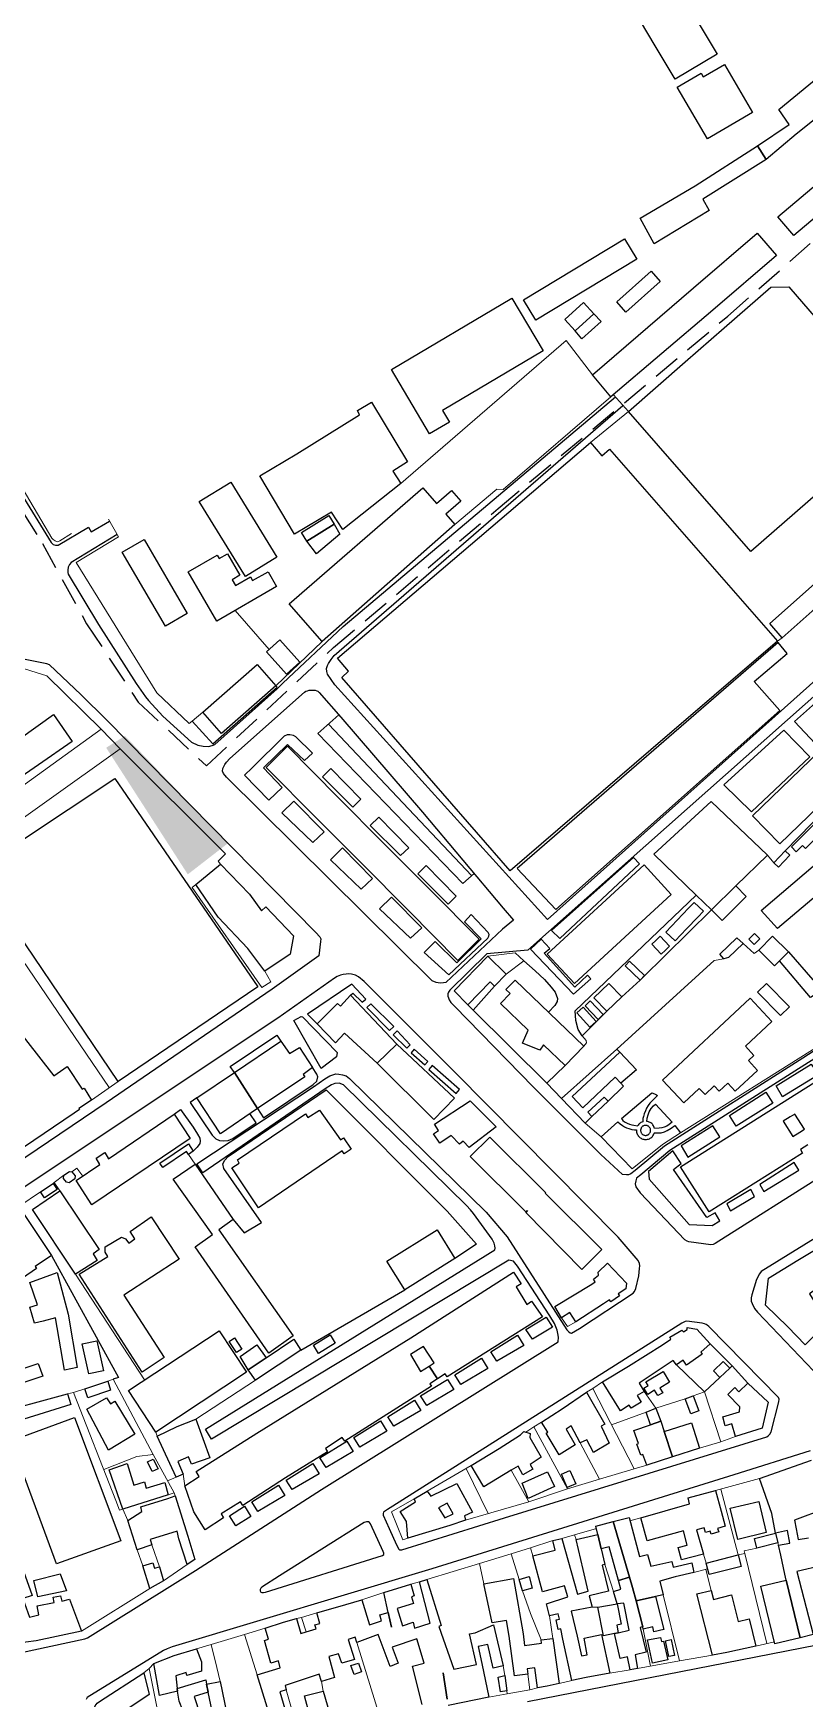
# Model space of a CAD drawing. Header units: metres. Extents: x -1319 to 2200, y -1209 to 1268.
# Drawn here: x -641 to -360, y -740 to -133 of the extents above; entities that cross this region are included whole.
import ezdxf

# ---------------------------------------------------------------- set-up
doc = ezdxf.new("R2010")
doc.units = ezdxf.units.M
doc.linetypes.add('DASHED', pattern=[15, 10, -5])
for name, color, linetype, lineweight, true_color in [('CLADIRI_CONTUR', 7, 'Continuous', 25, 0x4b5962), ('LIMITA_INTERVENTIE', 7, 'DASHED', 25, 0xb65143), ('PARCELE_CONTUR', 7, 'Continuous', 13, 0xb58c63), ('PAVAJ', 7, 'Continuous', 25, 0xd1d6d2), ('STRAZI', 7, 'Continuous', 25, 0xc4cccb), ('VERDE_PLIN', 7, 'Continuous', 25, 0x286847)]:
    doc.layers.add(name, color=color, linetype=linetype, lineweight=lineweight, true_color=true_color)

msp = doc.modelspace()

# ---------------------------------------------------------------- hatches: boundary and pattern name
at = {"layer": 'VERDE_PLIN'}
h = msp.add_hatch(color=256, dxfattribs=at)
h.dxf.hatch_style = 1
h.paths.add_polyline_path([(-584.5, -439.54), (-569.89, -428.22), (-607.36, -389.16), (-614.19, -393.45), (-584.5, -439.54)])

# ---------------------------------------------------------------- linework, layer by layer
at = {"layer": 'CLADIRI_CONTUR'}
for points in [[(-407.16, -150.11), (-414.42, -137.93), (-430.91, -110.32), (-415.67, -101.22), (-399.18, -128.84), (-391.92, -141.02), (-407.16, -150.11)], [(-396.98, -149.3), (-389.29, -144.82), (-379.12, -162.27), (-395.49, -171.81), (-406.44, -153.02), (-397.76, -147.96), (-396.98, -149.3)], [(-346.28, -156.62), (-326.2, -140.43), (-322.69, -145.19), (-345.62, -164.24), (-349.39, -159.11), (-363.22, -170.16), (-374.13, -179.3), (-377.24, -174.42), (-365.74, -166.57), (-369.44, -161.2), (-353.16, -147.69), (-346.28, -156.62)], [(-419.88, -200.65), (-399.88, -188.93), (-377.24, -174.42), (-374.13, -179.3), (-397.13, -193.84), (-394.86, -197.9), (-414.86, -210.03), (-419.88, -200.65)], [(-340.9, -187.53), (-364.09, -207.05), (-369.88, -200.17), (-346.7, -180.65), (-340.9, -187.53)], [(-457.87, -237.85), (-462.35, -230.45), (-425.65, -208.25), (-421.17, -215.66), (-457.87, -237.85)], [(-437.33, -257.7), (-400.49, -226.09), (-377.34, -206.13), (-370.3, -214.28), (-393.45, -234.24), (-430.59, -265.79), (-437.33, -257.7)], [(-425.19, -234.87), (-428.47, -231.18), (-415.91, -220.01), (-412.63, -223.7), (-425.19, -234.87)], [(-491.87, -270.67), (-489.33, -274.94), (-496.56, -279.23), (-510.45, -255.8), (-466.6, -229.81), (-455.24, -248.96), (-491.87, -270.67)], [(-389.35, -240.57), (-372.45, -225.76), (-365.82, -225.72), (-345.93, -248.71), (-350.57, -252.77), (-328.85, -277.62), (-344.81, -291.56), (-358.97, -303.92), (-379.7, -322.03), (-424.24, -271.05), (-403.51, -252.94), (-389.35, -240.57)], [(-436.78, -235.47), (-443.6, -241.66), (-447.33, -237.55), (-440.52, -231.36), (-436.78, -235.47)], [(-441.16, -244.59), (-443.6, -241.66), (-436.78, -235.47), (-434.18, -238.27), (-441.16, -244.59)], [(-532.18, -307.73), (-545.71, -315.77), (-558.35, -294.49), (-544.82, -286.45), (-544.82, -286.45), (-521.98, -272.26), (-522.82, -270.72), (-517.62, -267.64), (-504.55, -289.44), (-509.89, -292.77), (-507.04, -297.28), (-528.06, -314.02), (-532.18, -307.73)], [(-438.02, -282.41), (-433.91, -287.24), (-431.11, -284.74), (-369.96, -354.71), (-416.1, -394.23), (-467.21, -438.22), (-528.44, -367.87), (-525.99, -365.63), (-530.1, -360.8), (-467.73, -307.71), (-438.02, -282.41)], [(-552.15, -324.05), (-563.57, -331.07), (-580.31, -303.81), (-568.89, -296.8), (-552.15, -324.05)], [(-499.01, -298.82), (-494.05, -304.53), (-488.63, -299.82), (-485.22, -303.74), (-490.64, -308.45), (-487.35, -312.24), (-535.63, -354.84), (-547.65, -341.09), (-499.01, -298.82)], [(-531.31, -312.08), (-541.2, -318.23), (-543.13, -315.13), (-533.24, -308.98), (-531.31, -312.08)], [(-529.14, -315.72), (-537.64, -322.93), (-541.2, -318.23), (-531.31, -312.08), (-529.14, -315.72)], [(-325.72, -315.56), (-341.02, -329.18), (-368.23, -353.39), (-372.78, -348.28), (-345.56, -324.07), (-330.26, -310.46), (-325.72, -315.56)], [(-584.74, -344.64), (-592.66, -349.23), (-608.33, -322.24), (-600.42, -317.64), (-584.74, -344.64)], [(-570.08, -322.85), (-565.57, -330.65), (-568.39, -332.29), (-567.18, -334.39), (-561.72, -331.24), (-560.91, -332.62), (-555.32, -329.39), (-552.2, -334.79), (-573.94, -347.37), (-584.34, -329.38), (-573.86, -323.32), (-573.12, -324.61), (-570.08, -322.85)], [(-548.65, -366.66), (-555.88, -358.52), (-551.03, -354.21), (-543.8, -362.35), (-548.65, -366.66)], [(-552.46, -370.96), (-572.24, -388.31), (-579.04, -380.55), (-559.26, -363.2), (-552.46, -370.96)], [(-626.54, -391.22), (-651.06, -408.22), (-657.46, -398.34), (-656.45, -397.61), (-661.69, -390.45), (-673.15, -398.84), (-679.95, -388.53), (-654.55, -371.18), (-647.85, -381.32), (-649.83, -382.73), (-648.74, -384.55), (-646.03, -382.97), (-644.26, -385.97), (-646.8, -387.59), (-645.35, -389.98), (-633.36, -381.37), (-626.54, -391.22)], [(-486.21, -470.85), (-504.22, -452.73), (-521.25, -435.59), (-537.39, -419.36), (-556.01, -400.63), (-548.27, -392.93), (-529.65, -411.66), (-513.51, -427.9), (-496.47, -445.03), (-478.47, -463.15), (-486.21, -470.85)], [(-344.69, -404.79), (-369.18, -428.45), (-379.07, -418.22), (-354.58, -394.56), (-344.69, -404.79)], [(-559.07, -480.47), (-609.87, -514.9), (-661.68, -438.29), (-611.02, -404.63), (-559.07, -480.47)], [(-351.73, -422.04), (-359.8, -430.13), (-360.9, -429.04), (-363.16, -431.3), (-364.88, -429.58), (-354.56, -419.22), (-351.73, -422.04)], [(-547.29, -468.56), (-556.49, -474.76), (-562.72, -466.57), (-573.4, -455.18), (-581.59, -443.19), (-572.56, -435.78), (-562.01, -446.76), (-557.74, -452.86), (-556.1, -451.38), (-546.08, -461.92), (-547.29, -468.56)], [(-408.63, -446.85), (-443.85, -479.3), (-453.75, -468.56), (-418.53, -436.11), (-408.63, -446.85)], [(-375.88, -452.68), (-352.88, -432.98), (-346.86, -439.78), (-357.44, -448.7), (-370.01, -459.23), (-375.88, -452.68)], [(-367.13, -431.03), (-365.48, -432.61), (-369.63, -436.94), (-371.28, -435.37), (-367.13, -431.03)], [(-390.15, -456.3), (-393.97, -452.42), (-385.15, -443.71), (-381.32, -447.59), (-390.15, -456.3)], [(-407.21, -463.78), (-410.61, -460.54), (-406.45, -456.17), (-402.32, -451.84), (-400.3, -449.73), (-396.91, -452.97), (-398.92, -455.08), (-403.05, -459.41), (-407.21, -463.78)], [(-414.2, -463.57), (-412.66, -462.09), (-409.22, -465.64), (-410.76, -467.12), (-412.24, -468.56), (-415.68, -465), (-414.2, -463.57)], [(-389.46, -470.24), (-391.01, -468.59), (-384.83, -462.61), (-382.49, -464.69), (-387.75, -469.83), (-389.46, -470.24)], [(-378.44, -465.08), (-380.4, -463.12), (-378.35, -461.07), (-376.39, -463.03), (-378.44, -465.08)], [(-371.83, -462.04), (-366.03, -467.76), (-369.23, -470.99), (-371.01, -472.8), (-376.8, -467.08), (-371.83, -462.04)], [(-472.87, -480.26), (-474.49, -478.68), (-482.67, -487.02), (-487.62, -481.95), (-475.4, -469.35), (-468.65, -475.9), (-472.87, -480.26)], [(-418.35, -476.36), (-419.93, -478.01), (-425.39, -472.79), (-423.81, -471.14), (-418.35, -476.36)], [(-357.1, -477.93), (-348.27, -472.66), (-345.84, -476.7), (-357.96, -484.32), (-369.23, -470.99), (-366.03, -467.76), (-357.1, -477.93)], [(-462.74, -500.94), (-460.68, -496.23), (-470.7, -486.53), (-467.23, -482.93), (-468.76, -481.45), (-465.44, -478.01), (-440.43, -502.13), (-447.22, -509.17), (-455.15, -501.6), (-456.44, -503.54), (-462.74, -500.94)], [(-529.01, -487.5), (-525.31, -483.53), (-508.49, -501.32), (-515.67, -508.29), (-527.53, -497.36), (-530.8, -500.85), (-537.4, -493.91), (-530.06, -486.59), (-529.01, -487.5)], [(-432.11, -489.39), (-436.78, -484.5), (-431.29, -479.25), (-426.62, -484.13), (-432.11, -489.39)], [(-398.42, -517.43), (-404.06, -522.69), (-411.8, -514.39), (-379.87, -484.62), (-372, -493.06), (-381.67, -502.07), (-378.54, -505.42), (-380.57, -507.31), (-377.2, -510.93), (-385.33, -518.5), (-388.09, -515.54), (-391.25, -518.49), (-393.04, -516.56), (-396.35, -519.65), (-398.42, -517.43)], [(-365.61, -487.74), (-368.87, -490.94), (-377.21, -482.45), (-373.95, -479.25), (-365.61, -487.74)], [(-435.97, -493.05), (-438.19, -495.1), (-442.93, -489.98), (-440.72, -487.93), (-435.97, -493.05)], [(-433.36, -490.58), (-435.27, -492.37), (-439.98, -487.36), (-438.07, -485.57), (-433.36, -490.58)], [(-624.13, -524.71), (-623.86, -525.12), (-625.8, -526.49), (-699.73, -576.4), (-706.84, -566.73), (-753.97, -504.55), (-744.6, -497.27), (-735.71, -508.83), (-736.82, -509.63), (-699.42, -558.58), (-695.58, -555.81), (-691.47, -561.61), (-658.14, -539.16), (-660.76, -535.65), (-654.73, -531.34), (-671.03, -510.13), (-648.23, -493.59), (-633.23, -512.93), (-628.35, -509.52), (-622.9, -517.75), (-622.25, -517.31), (-619.51, -521.74), (-624.13, -524.71)], [(-550.71, -500.21), (-547.51, -504.79), (-543.91, -502.5), (-539.12, -509.84), (-542.53, -512.37), (-541.93, -513.28), (-559.2, -524.74), (-567.52, -511.66), (-550.71, -500.21)], [(-515.67, -508.29), (-508.49, -501.32), (-487.47, -520.97), (-495.05, -528.82), (-515.67, -508.29)], [(-421.3, -510.7), (-426.92, -515.58), (-428.99, -513.37), (-440.8, -524.47), (-444.63, -520.41), (-427.39, -504.22), (-421.3, -510.7)], [(-559.2, -524.74), (-572.58, -533.93), (-581.17, -520.93), (-567.52, -511.66), (-559.2, -524.74)], [(-437.49, -527.67), (-438.94, -526.13), (-433.07, -520.59), (-431.62, -522.13), (-437.49, -527.67)], [(-614.72, -540.8), (-613.32, -543.08), (-589.41, -526.82), (-583.58, -535.68), (-619.36, -559.84), (-625.09, -551.01), (-616.49, -545.2), (-617.88, -542.86), (-614.72, -540.8)], [(-565.8, -544.65), (-566.44, -543.43), (-541.72, -526.72), (-540.84, -528.07), (-536.53, -525.31), (-528.98, -536.22), (-527.8, -535.41), (-525.04, -539.56), (-527.63, -541.28), (-528.38, -540.2), (-558.76, -560.92), (-568.5, -546.36), (-565.8, -544.65)], [(-495.17, -534.02), (-493.36, -532.8), (-494.71, -530.41), (-481.77, -521.97), (-472.31, -531.44), (-482.18, -538.92), (-484.34, -536.66), (-485.65, -537.72), (-488.64, -534.62), (-492.84, -537.33), (-495.17, -534.02)], [(-367.86, -529.42), (-364.4, -534.92), (-361.89, -533.34), (-361.89, -533.34), (-360.19, -532.27), (-363.66, -526.77), (-365.36, -527.84), (-367.86, -529.42)], [(-582.54, -540.33), (-584.26, -541.51), (-585, -540.4), (-593.56, -546.23), (-594.63, -544.61), (-584.29, -537.6), (-582.54, -540.33)], [(-454.35, -555.34), (-454.53, -555.52), (-433.85, -576.11), (-441.19, -583.38), (-461.54, -562.56), (-460.91, -561.93), (-461.44, -562.46), (-481.72, -542.28), (-474.63, -535.16), (-454.35, -555.34)], [(-573.17, -568.9), (-546.22, -607.51), (-555.02, -613.78), (-581.87, -575.13), (-575.57, -570.6), (-589.78, -550.54), (-581.83, -545.08), (-568.05, -565.13), (-573.17, -568.9)], [(-625.52, -549.28), (-625.54, -550.31), (-627.66, -551.85), (-628.67, -551.55), (-629.73, -550.25), (-629.55, -549.03), (-627.59, -547.65), (-626.67, -547.84), (-625.52, -549.28)], [(-618.94, -577.68), (-617.46, -580.04), (-625.34, -585.06), (-640.97, -561.54), (-631, -554.67), (-616.72, -576.09), (-618.94, -577.68)], [(-632.06, -554.21), (-636.68, -557.28), (-638.13, -555.1), (-633.51, -552.03), (-632.06, -554.21)], [(-666.51, -572.21), (-652.44, -562.95), (-651.49, -564.26), (-645.95, -560.39), (-634.09, -578.31), (-640.05, -582.26), (-639.55, -583), (-648.17, -588.93), (-650.97, -584.95), (-659.15, -590.04), (-668.45, -575.69), (-665.45, -573.71), (-666.51, -572.21)], [(-593.08, -615.36), (-601.1, -620.72), (-624.01, -585.07), (-613.62, -578.59), (-614.58, -577.04), (-614.51, -575.13), (-608.67, -571.56), (-607.12, -572.17), (-605.99, -573.74), (-603.75, -572.2), (-605.41, -569.47), (-597.77, -564.25), (-587.63, -579.55), (-607.74, -592.65), (-593.08, -615.36)], [(-487.34, -579.3), (-505.57, -590.73), (-512.07, -580.37), (-493.84, -568.94), (-487.34, -579.3)], [(-356.89, -602.89), (-354.42, -605.3), (-359.95, -610.73), (-366.27, -604.18), (-374.35, -596.29), (-373.3, -586.53), (-362.64, -579.99), (-355.3, -575.55), (-353.99, -577.83), (-353.06, -577.24), (-349.13, -583.78), (-349.78, -584.23), (-348.14, -587.03), (-351.26, -588.97), (-352.31, -587.35), (-356.27, -589.61), (-355.76, -590.39), (-358.31, -592.18), (-355.5, -596.7), (-355.5, -596.7), (-352.98, -594.95), (-351.02, -598.27), (-356.89, -602.89)], [(-427.42, -592.95), (-430.61, -595.15), (-431.1, -594.39), (-433.33, -595.88), (-443.37, -602.35), (-445.5, -598.97), (-448.54, -600.92), (-451.02, -596.86), (-437.54, -588.7), (-436.34, -587.88), (-436.91, -586.87), (-435.06, -585.38), (-435.2, -584.33), (-431.78, -581.08), (-424.91, -588.3), (-425.17, -590.39), (-427.9, -592.24), (-427.42, -592.95)], [(-628.07, -599.61), (-624.7, -618.98), (-629.32, -619.96), (-632.59, -600.92), (-637.12, -602.22), (-637.12, -602.22), (-640.27, -602.84), (-641.93, -597.1), (-639.14, -596.22), (-641.93, -588.1), (-632.03, -584.43), (-628.07, -599.61)], [(-533.64, -649.73), (-548.96, -659.23), (-564.53, -669.24), (-565.3, -667.89), (-572.38, -672.34), (-571.57, -673.72), (-578.17, -678.06), (-582.25, -671.6), (-585.52, -662.13), (-580.4, -658.66), (-581.51, -656.84), (-559.44, -642.96), (-503.42, -608.19), (-465.96, -584.32), (-463.22, -588.62), (-465.05, -589.71), (-461.21, -596.15), (-459.46, -594.87), (-455.52, -600.63), (-490.12, -622.38), (-490.88, -621.36), (-493.71, -623.18), (-496.41, -624.94), (-495.9, -625.85), (-527.37, -645.89), (-528.36, -644.51), (-534.42, -648.46), (-533.64, -649.73)], [(-563.1, -620.74), (-596.14, -642.54), (-606.11, -627.43), (-573.07, -605.63), (-563.1, -620.74)], [(-420.35, -624.79), (-418.54, -627.72), (-421.01, -629.25), (-419.57, -631.6), (-423.23, -633.85), (-423.89, -632.76), (-427.13, -634.75), (-433.59, -624.25), (-424.22, -618.49), (-411.83, -610.81), (-408.82, -608.73), (-409.17, -608.02), (-404.74, -605.4), (-404.2, -606.09), (-402.85, -605.25), (-402.85, -604.52), (-399.3, -605.05), (-394.48, -610.47), (-397.84, -613.5), (-397.36, -614.21), (-403.04, -618.13), (-404.24, -616.41), (-406.7, -618.1), (-407.92, -616.43), (-420.35, -624.79)], [(-615.21, -620.21), (-620.49, -621.37), (-622.89, -610.44), (-617.61, -609.28), (-615.21, -620.21)], [(-564.85, -612.31), (-566.81, -613.62), (-569.5, -609.57), (-567.54, -608.27), (-564.85, -612.31)], [(-559.33, -610.82), (-555.99, -615.54), (-562.53, -619.87), (-565.51, -615.06), (-559.33, -610.82)], [(-545.95, -608.66), (-543.43, -612.67), (-559.9, -623.62), (-562.53, -619.87), (-555.99, -615.54), (-545.95, -608.66)], [(-530.86, -610.21), (-536.95, -613.91), (-538.81, -610.92), (-532.68, -607.15), (-530.86, -610.21)], [(-496.68, -618.5), (-494.85, -617.33), (-498.74, -611.33), (-500.62, -612.54), (-500.62, -612.54), (-503.45, -614.36), (-499.81, -620.49), (-496.68, -618.5), (-493.71, -623.18), (-496.68, -618.5)], [(-638.9, -617.62), (-637.25, -622.18), (-660.7, -630.01), (-663.26, -625.67), (-638.9, -617.62)], [(-393.32, -620.23), (-389.69, -616.82), (-387.35, -619.32), (-390.98, -622.72), (-393.32, -620.23)], [(-620.91, -630.04), (-621.99, -626.84), (-613.64, -624.03), (-612.56, -627.23), (-620.91, -630.04)], [(-417.19, -628.84), (-418.6, -626.54), (-417.07, -625.6), (-417.86, -624.3), (-411.62, -620.47), (-409.22, -624.38), (-412.77, -626.55), (-411.74, -628.23), (-413.46, -629.28), (-414.68, -627.3), (-417.19, -628.84)], [(-656.93, -636.42), (-628.22, -628.61), (-627.04, -632.52), (-654.03, -640.84), (-656.93, -636.42)], [(-612.66, -632.31), (-611.02, -631.3), (-603.75, -643.35), (-613.38, -649.18), (-621.21, -634.23), (-614.07, -630.02), (-612.66, -632.31)], [(-434.16, -640.4), (-431.21, -646.54), (-436.97, -649.98), (-439.28, -645.38), (-441.71, -646.5), (-444.99, -640.27), (-446.86, -641.46), (-443.6, -647.14), (-449.44, -650.86), (-454.16, -642.98), (-453.54, -642.55), (-455.81, -638.94), (-448.26, -634.05), (-439.42, -628.07), (-432.83, -639.62), (-434.16, -640.4)], [(-400.67, -629.3), (-398.59, -634.8), (-401.49, -635.89), (-403.56, -630.4), (-400.67, -629.3)], [(-383.63, -633.33), (-388.08, -628.81), (-385.54, -626.34), (-384.03, -627.87), (-380.72, -624.68), (-373.35, -631.67), (-375.56, -641.17), (-385.3, -644.18), (-386.59, -639.48), (-389.07, -640.24), (-389.86, -636.98), (-383.8, -635.18), (-383.63, -633.33)], [(-414.27, -633.88), (-412.39, -638.58), (-416.14, -639.86), (-417.78, -635.25), (-414.27, -633.88)], [(-625.7, -637.21), (-608.82, -682.15), (-632.3, -690.5), (-648.81, -645.76), (-625.7, -637.21)], [(-576.46, -651.86), (-583.16, -654.22), (-584.24, -651.49), (-588.12, -653.28), (-586.13, -657.86), (-588.79, -659), (-595.7, -643.98), (-588.42, -640.54), (-581.61, -637.88), (-576.46, -651.86)], [(-462.58, -658.14), (-464.29, -654.94), (-466.85, -656.45), (-476.76, -662.42), (-481.41, -654.7), (-471.2, -648.54), (-463.45, -643.55), (-462.31, -642.37), (-459.95, -643.01), (-460.02, -644.53), (-456.01, -651.64), (-459.95, -654.33), (-459, -655.98), (-462.58, -658.14)], [(-420.52, -646.69), (-422.26, -641.91), (-416.14, -639.86), (-412.39, -638.58), (-411.17, -642.27), (-408.17, -651.56), (-417.47, -654.57), (-418.91, -650.67), (-419.67, -650.94), (-421.09, -646.93), (-420.52, -646.69)], [(-408.17, -651.55), (-411.17, -642.27), (-401.23, -639.12), (-398.31, -648.36), (-408.17, -651.55)], [(-604.15, -661.88), (-600.31, -660.6), (-599.64, -662.9), (-592.9, -660.87), (-591.62, -665.35), (-608.19, -670.58), (-613.05, -656.29), (-606.61, -654.03), (-604.15, -661.88)], [(-595.34, -655.89), (-597.45, -656.93), (-599.17, -653.37), (-597.14, -652.37), (-595.34, -655.89)], [(-460.62, -666.7), (-462.91, -661.1), (-453.68, -656.96), (-451.16, -662.38), (-460.62, -666.7)], [(-443.3, -661.32), (-446.44, -662.72), (-448.6, -657.86), (-445.47, -656.47), (-443.3, -661.32)], [(-601.17, -671.4), (-601.64, -669.78), (-591.82, -666.67), (-589.08, -665.78), (-584.49, -680.43), (-581.97, -688.89), (-584.68, -690.75), (-587.73, -681.44), (-588.42, -678.59), (-588.42, -678.59), (-598.17, -681.63), (-597.58, -683.53), (-602.97, -685.38), (-606.31, -674.77), (-601.17, -671.4)], [(-501.62, -667.96), (-502.21, -666.8), (-497.39, -664.04), (-496.11, -665.9), (-486.66, -661.31), (-480.94, -671.65), (-483.85, -673.05), (-483.43, -674.63), (-489.17, -676.53), (-504.45, -681.2), (-504.99, -675.03), (-507.25, -671.4), (-501.62, -667.96)], [(-417.41, -682.12), (-419.69, -673.71), (-401.93, -668.66), (-402.52, -666.43), (-392.51, -663.78), (-390.52, -671.3), (-388.97, -676.79), (-391.75, -677.67), (-391.38, -678.79), (-394.15, -679.73), (-394.5, -678.57), (-396.16, -679.1), (-396.65, -677.4), (-399.42, -678.14), (-396.84, -686.97), (-404.88, -689.09), (-406.06, -684.54), (-402.83, -683.7), (-404.17, -678.53), (-417.41, -682.12)], [(-490.96, -673.8), (-490.96, -673.8), (-487.91, -672.25), (-490.1, -668.38), (-493.36, -670.11), (-490.96, -673.8)], [(-384.38, -681.65), (-387.14, -670.27), (-376.82, -667.76), (-374.06, -679.14), (-384.38, -681.65)], [(-427.76, -696.56), (-431.24, -684.34), (-434.1, -685.01), (-435.34, -679.8), (-436.08, -676.73), (-429.78, -675.06), (-423.84, -695.33), (-427.76, -696.56)], [(-423.84, -695.33), (-429.78, -675.06), (-423.99, -673.63), (-420.19, -687.77), (-417.21, -687.05), (-416.09, -691.4), (-408.43, -689.67), (-407.97, -691.65), (-401.19, -690.11), (-400.38, -693.67), (-407.2, -695.28), (-412.8, -696.83), (-411.6, -701.72), (-414.31, -702.34), (-421.35, -703.91), (-422.72, -699.14), (-422.72, -699.14), (-423.84, -695.33)], [(-647.12, -719.54), (-648.84, -712.2), (-646.87, -711.48), (-650.93, -700.43), (-654.69, -688.9), (-650.41, -687.25), (-652.06, -682.35), (-648.6, -680.95), (-641.14, -702.06), (-644.54, -703.07), (-642.07, -709.86), (-638.7, -709.02), (-639.24, -705.78), (-633.14, -704.6), (-633.51, -702.65), (-630.78, -702.11), (-630.34, -704.06), (-627.48, -703.39), (-623.2, -714.95), (-639.71, -718.5), (-639.71, -718.5), (-647.12, -719.54)], [(-435.34, -679.8), (-434.1, -685.01), (-432.77, -690.69), (-433.72, -690.92), (-431.4, -700.41), (-438.43, -702.13), (-437.42, -706.3), (-445.03, -707.78), (-442.82, -716.82), (-441.32, -723.98), (-439.2, -723.59), (-440.25, -717.53), (-434.01, -716.22), (-431.02, -730.32), (-439.61, -731.89), (-444.85, -733.01), (-448.07, -717.94), (-448.84, -714.16), (-449.72, -714.38), (-450.51, -710.88), (-449.33, -710.58), (-449.8, -708.69), (-452.88, -709.42), (-453.96, -705.08), (-446.3, -702.54), (-447.44, -698.51), (-455.51, -700.66), (-458.98, -687.62), (-450.91, -685.47), (-451.73, -682.06), (-448.48, -681.26), (-442.79, -701.56), (-438.81, -700.46), (-440.67, -692.56), (-443.25, -681.67), (-435.34, -679.8)], [(-369.9, -682.87), (-377.53, -684.74), (-378.39, -681.24), (-370.76, -679.37), (-369.9, -682.87)], [(-596.62, -692.09), (-594.77, -691.56), (-593.35, -696.62), (-598.34, -699.52), (-600.9, -691.16), (-597.23, -690.18), (-596.62, -692.09)], [(-383.19, -691.42), (-394.89, -694.41), (-395.95, -690.26), (-384.25, -687.27), (-383.19, -691.42)], [(-628.59, -700.29), (-639.07, -702.48), (-640.49, -696.58), (-630.95, -694.19), (-628.59, -700.29)], [(-449.42, -734.08), (-453.82, -734.98), (-457.26, -735.6), (-458.26, -728.31), (-461.02, -728.74), (-460.8, -730.64), (-465.66, -731.28), (-467.64, -716.85), (-468.57, -711.09), (-473.81, -711.91), (-476.8, -697.82), (-466.07, -695.87), (-462.52, -715.99), (-462.03, -720.16), (-455.77, -719.35), (-455.92, -718.16), (-451.75, -717.65), (-449.42, -734.08)], [(-459.17, -699.32), (-462.8, -700.35), (-463.99, -696.14), (-460.37, -695.11), (-459.17, -699.32)], [(-423.54, -729.11), (-424.49, -724.3), (-427.18, -724.93), (-429.32, -715.89), (-427.96, -715.59), (-423.93, -714.62), (-425.83, -704.75), (-428.32, -705.1), (-429.58, -700.59), (-426.97, -699.73), (-427.76, -696.56), (-423.84, -695.33), (-422.72, -699.14), (-421.35, -703.91), (-421.35, -703.91), (-418.99, -713.48), (-419.9, -713.71), (-417.79, -722.61), (-421.8, -723.66), (-420.9, -728.62), (-423.54, -729.11)], [(-361.7, -717.42), (-370.94, -719.67), (-376.04, -698.66), (-366.8, -696.41), (-361.7, -717.42)], [(-418.8, -714.27), (-418.99, -713.48), (-421.35, -703.91), (-414.31, -702.34), (-411.32, -714.34), (-414.99, -715.22), (-415.32, -713.46), (-418.8, -714.27)], [(-393.29, -703.46), (-386.7, -701.78), (-384.23, -711.49), (-380.27, -710.48), (-377.9, -720.41), (-388.37, -722.76), (-393.66, -723.77), (-399.35, -701.47), (-394.13, -700.14), (-393.29, -703.46)], [(-426.8, -712.49), (-428.46, -712.83), (-427.96, -715.59), (-429.32, -715.89), (-433.29, -716.72), (-435.31, -706.28), (-428.32, -705.1), (-426.8, -712.49)], [(-412.21, -718.76), (-411.41, -718.6), (-409.84, -725.46), (-415.49, -726.69), (-417.25, -718.13), (-412.54, -717.31), (-412.21, -718.76)], [(-407.42, -723.81), (-409.54, -724.26), (-410.77, -718.46), (-408.65, -718.01), (-407.42, -723.81)], [(-596.86, -726.76), (-589.52, -723.8), (-581.3, -721.41), (-579.55, -726.22), (-579.48, -729.56), (-584.8, -731.14), (-585.05, -730.03), (-588.83, -731.21), (-588.36, -735.88), (-588.27, -736.84), (-594.74, -738.39), (-596.86, -726.76)], [(-524.01, -730.79), (-525.14, -727.54), (-522.41, -726.59), (-521.28, -729.84), (-524.01, -730.79)], [(-617.45, -741.22), (-616.67, -740.54), (-600.53, -730.2), (-598.61, -738.08), (-610.27, -745.9), (-608.25, -756.14), (-596.02, -753.88), (-594.18, -762.32), (-611.92, -765.94), (-613.13, -765.68), (-614.21, -764.83), (-614.85, -763.75), (-618.56, -743.44), (-618.25, -742.19), (-617.45, -741.22)], [(-582.19, -738.74), (-579.97, -745.44), (-584.89, -747.23), (-581.68, -759.66), (-589.75, -761.39), (-592.84, -745.38), (-586.27, -743.88), (-587.65, -740.53), (-588.27, -736.84), (-588.36, -735.88), (-577.98, -732.74), (-577.66, -734.26), (-577.1, -737.22), (-582.19, -738.74)], [(-572.74, -733.32), (-567.89, -756.87), (-572.67, -757.94), (-577.1, -737.22), (-577.66, -734.26), (-572.74, -733.32)], [(-471.62, -731.71), (-469.13, -731.09), (-468.48, -736.66), (-470.78, -737.13), (-471.62, -731.71)], [(-538.55, -751.63), (-542.02, -738.59), (-535.24, -736.87), (-531.47, -749.71), (-538.55, -751.63)]]:
    msp.add_lwpolyline(points, close=True, dxfattribs=at)
for points in [[(-358.95, -538.02), (-361.67, -539.73), (-360.87, -540.99), (-394.85, -562.39), (-405.22, -545.94), (-368.52, -522.82), (-330.86, -499.1)], [(-353.64, -691.06), (-362.9, -693.25), (-357.06, -716.23), (-361.7, -717.42), (-366.8, -696.41), (-367.25, -694.27), (-368.74, -687.3), (-369.57, -683.73), (-365.53, -682.91), (-366.35, -678.38), (-370.76, -679.37), (-372.07, -672.19), (-372.07, -672.19), (-376.56, -659.48), (-357.6, -652.79)], [(-352.75, -670.46), (-363.8, -674.64), (-363.19, -677.71), (-362.43, -681.62), (-362.43, -681.62), (-358.69, -681.02)], [(-554.04, -747.77), (-559.26, -730.89), (-550.91, -728.3), (-551.53, -725.84), (-554.35, -726.68), (-556.64, -718.43), (-555.15, -717.89), (-556.34, -713.9), (-549.68, -711.76), (-544.99, -710.45), (-543.32, -715.84), (-541.49, -715.26), (-537.85, -714.16), (-538.28, -712.72), (-536.43, -712.19), (-537.56, -708.34), (-527.05, -705.27), (-521.17, -703.54), (-518.46, -712.72), (-514.01, -711.22), (-514.63, -709.08), (-514.63, -709.08), (-511.63, -708.17), (-510.44, -713.5), (-511.63, -708.17), (-513.2, -700.9), (-503.37, -697.95), (-502.12, -702.13), (-503.14, -702.45), (-502.39, -704.98), (-508.38, -706.77), (-506.43, -713.01), (-502.56, -711.7), (-502.06, -713.96), (-496.34, -712.07), (-500.26, -697.04), (-497.53, -696.25), (-492.34, -712.97), (-493.2, -713.27), (-487.68, -728.88), (-479.49, -727.1), (-482, -716.02), (-480.02, -715.58), (-473.3, -712.7), (-469.79, -727.58), (-473.38, -728.44), (-475.32, -719.88), (-478.91, -720.62), (-477.59, -726.71), (-474.93, -739.05), (-489.81, -742)], [(-499.22, -741.65), (-502.73, -727.7), (-498.54, -726.62), (-501.18, -717.83), (-510.19, -720.82), (-508.02, -726.69), (-510.9, -727.81), (-515.27, -716.26), (-523, -719.11), (-523.6, -717.24), (-526.15, -717.99), (-523.83, -725.35), (-528.51, -726.66), (-529.64, -723.26), (-533.25, -724.27), (-531.08, -731.85), (-535.91, -733.38), (-536.76, -730.69), (-549.14, -734.73), (-548.69, -736.35), (-550.98, -737.06), (-548.35, -746.19)], [(-490.17, -739.81), (-491.64, -730.17), (-490.17, -739.81)]]:
    msp.add_lwpolyline(points, dxfattribs=at)
at = {"layer": 'LIMITA_INTERVENTIE'}
msp.add_lwpolyline([(-777.95, -92.81), (-708.79, -205.91), (-637.4, -319.06), (-621.32, -348.3), (-602.52, -376.86), (-577.73, -400.07), (-531.44, -357), (-471.65, -306.41), (-388.05, -236.36), (-327.6, -183.05), (-308.76, -150.97), (-299.9, -144.02), (-291.98, -130.58), (-507.35, -13.82), (-531.17, -0.14), (-554.31, 15.8), (-573.48, 33), (-777.95, -92.81)], close=True, dxfattribs=at)
at = {"layer": 'PARCELE_CONTUR'}
for points in [[(-767.54, -96.82), (-727.96, -160.83), (-698.29, -209.47), (-666.94, -261.33), (-634, -317.21), (-633.43, -317.66), (-632.79, -318.18), (-631.96, -318.45), (-631.1, -318.16), (-626.79, -315.43)], [(-507.04, -297.28), (-446.88, -245.24), (-437.33, -257.7)], [(-487.35, -312.24), (-472.13, -299.37), (-469.79, -299.44), (-430.59, -265.79)], [(-424.24, -271.05), (-429.66, -265)], [(-424.24, -271.05), (-438.02, -282.41)], [(-579.04, -380.55), (-582.94, -383.83), (-584, -384.57), (-595.72, -373.43), (-625.13, -326), (-609.67, -316.69), (-613.4, -310.29)], [(-567.26, -343.5), (-554.96, -357.7)], [(-552.46, -370.96), (-535.63, -354.84)], [(-368.23, -353.39), (-369.96, -354.71)], [(-656.32, -412.07), (-654.6, -414.5), (-616.07, -386.73), (-635.81, -367.28), (-647.79, -363.51), (-648.56, -363.47), (-649.44, -363.55), (-650.46, -363.77), (-686.84, -378.71), (-683.35, -383.54)], [(-616.07, -386.73), (-609.15, -393.84), (-570.83, -432.04), (-573.51, -434.79), (-572.56, -435.78)], [(-609.15, -393.84), (-662.63, -432), (-664.31, -433.54), (-665.26, -435.3), (-665.26, -437.06), (-664.97, -439.11), (-664.31, -441.75), (-663.43, -443.29), (-613.05, -517.15)], [(-367.13, -431.03), (-347.68, -410.92)], [(-385.15, -443.71), (-373.6, -432.59), (-371.28, -435.37)], [(-556.49, -474.76), (-554.28, -478.6), (-557.58, -480.76), (-582.96, -444.38), (-581.59, -443.19)], [(-393.97, -452.42), (-419.14, -477.18)], [(-382.49, -464.69), (-378.44, -468.37), (-376.8, -467.08)], [(-475.4, -469.35), (-465.35, -468.15), (-462.27, -470.97), (-468.65, -475.9)], [(-389.46, -470.24), (-393.02, -470.94), (-428.39, -503.19)], [(-426.62, -484.13), (-419.93, -478.01)], [(-345.84, -476.7), (-340.49, -485.73), (-344.96, -488.08), (-344.63, -492.84), (-353.35, -498.15), (-353.93, -501.34), (-405.21, -533.65)], [(-472.87, -480.26), (-480.74, -489.02), (-482.67, -487.02)], [(-432.11, -489.39), (-441.06, -498.33), (-439.64, -499.98), (-439.42, -500.82), (-440.43, -502.13)], [(-447.22, -509.17), (-453.85, -515.6), (-448.5, -521.1)], [(-427.39, -504.22), (-428.39, -503.19), (-448.5, -521.1), (-439.89, -530.11), (-437.49, -527.67)], [(-619.51, -521.74), (-609.87, -514.9)], [(-426.92, -515.58), (-425.98, -516.64), (-431.62, -522.13)], [(-439.89, -530.11), (-434.09, -535.06)], [(-405.21, -533.65), (-411.77, -537.82), (-422.79, -546.69), (-434.09, -535.06)], [(-584.26, -541.51), (-581.83, -545.08)], [(-633.1, -551.75), (-629.55, -549.03)], [(-626.67, -547.84), (-624.81, -546.5), (-622.73, -549.42)], [(-645.95, -560.39), (-638.13, -555.1)], [(-633.51, -552.03), (-633.1, -551.75), (-631, -554.67)], [(-625.34, -585.06), (-600.27, -623.57)], [(-448.54, -600.92), (-446.37, -604.07), (-443.37, -602.35)], [(-394.48, -610.47), (-386.51, -618.42)], [(-406.7, -618.1), (-396.59, -627.9)], [(-613.64, -624.03), (-611.6, -623.31), (-597.1, -650.67), (-603.07, -651.4), (-615.06, -656.21)], [(-581.61, -637.88), (-559.9, -623.62)], [(-433.59, -624.25), (-437.17, -626.7)], [(-396.59, -627.9), (-390.98, -622.72)], [(-387.35, -619.32), (-386.51, -618.42), (-380.72, -624.68)], [(-628.22, -628.61), (-626.03, -628.14), (-610.65, -667.47), (-609.29, -670.95), (-608.19, -670.58), (-606.31, -674.77)], [(-626.03, -628.14), (-621.99, -626.84)], [(-439.42, -628.07), (-437.17, -626.7), (-422.13, -655.9), (-434.71, -659.73)], [(-418.54, -627.72), (-414.27, -633.88)], [(-414.27, -633.88), (-403.56, -630.4)], [(-400.67, -629.3), (-396.59, -627.9), (-390.59, -646.03), (-398.31, -648.36)], [(-417.78, -635.25), (-430.34, -639.95)], [(-446.37, -663.17), (-458.59, -640.64), (-461.58, -642.57)], [(-458.59, -640.64), (-455.81, -638.94)], [(-596.14, -642.54), (-595.7, -643.98)], [(-446.37, -663.17), (-434.71, -659.73), (-441.71, -646.5)], [(-390.59, -646.03), (-385.3, -644.18)], [(-597.1, -650.67), (-589.5, -664.66)], [(-422.13, -655.9), (-417.47, -654.57)], [(-588.79, -659), (-591.87, -660.3)], [(-586.13, -657.86), (-585.52, -662.13)], [(-497.39, -664.04), (-481.41, -654.7)], [(-483.25, -655.78), (-475.18, -672.23)], [(-466.85, -656.45), (-460.4, -667.93), (-446.37, -663.17)], [(-392.51, -663.78), (-376.56, -659.48)], [(-591.62, -665.35), (-589.5, -664.66), (-589.08, -665.78)], [(-384.25, -687.27), (-390.61, -663.26)], [(-504.45, -681.2), (-506.26, -681.81), (-510.37, -671.53), (-502.21, -666.8)], [(-483.43, -674.63), (-460.4, -667.93)], [(-443.8, -679.95), (-435.86, -677.67)], [(-419.69, -673.71), (-423.66, -674.85)], [(-597.58, -683.53), (-594.77, -691.56)], [(-466.83, -686.85), (-459.89, -684.66), (-458.98, -687.62)], [(-459.89, -684.66), (-451.73, -682.06)], [(-448.48, -681.26), (-443.8, -679.95), (-443.25, -681.67)], [(-384.25, -687.27), (-381.91, -686.72), (-382.12, -685.79), (-377.53, -684.74)], [(-369.9, -682.87), (-369.57, -683.73)], [(-602.97, -685.38), (-600.9, -691.16)], [(-593.35, -696.62), (-584.68, -690.75)], [(-497.53, -696.25), (-478.44, -690.41), (-476.8, -697.82)], [(-463.99, -696.14), (-466.83, -686.85), (-478.44, -690.41)], [(-432.77, -690.69), (-429.58, -700.59)], [(-396.84, -686.97), (-395.95, -690.26)], [(-381.91, -686.72), (-373.82, -719.5)], [(-503.37, -697.95), (-500.26, -697.04)], [(-400.38, -693.67), (-395.42, -692.33)], [(-394.13, -700.14), (-396.09, -692.52)], [(-623.2, -714.95), (-598.34, -699.52)], [(-521.17, -703.54), (-513.2, -700.9)], [(-462.8, -700.35), (-459.89, -708.63), (-455.92, -718.16)], [(-411.6, -701.72), (-405.59, -725.74), (-393.66, -723.77)], [(-543.12, -710.02), (-537.56, -708.34)], [(-437.42, -706.3), (-435.31, -706.28)], [(-563.87, -716.27), (-556.34, -713.9)], [(-544.99, -710.45), (-543.12, -710.02), (-541.49, -715.26)], [(-452.88, -709.42), (-451.75, -717.65)], [(-418.8, -714.27), (-416.19, -727.73)], [(-581.3, -721.41), (-576, -719.83), (-573.97, -728.17), (-572.74, -733.32)], [(-559.26, -730.89), (-563.87, -716.27), (-576, -719.83)], [(-523, -719.11), (-514.65, -746.22), (-531.47, -749.71)], [(-377.9, -720.41), (-371.12, -718.9)], [(-598.54, -728.55), (-596.86, -726.76)], [(-420.9, -728.62), (-405.59, -725.74)], [(-600.53, -730.2), (-598.54, -728.55), (-591.93, -761.9), (-594.18, -762.32)], [(-535.91, -733.38), (-535.24, -736.87)], [(-469.79, -727.58), (-469.13, -731.09)], [(-468.38, -737.81), (-460.1, -736.32), (-460.8, -730.64)], [(-449.42, -734.08), (-444.85, -733.01)], [(-431.02, -730.32), (-423.54, -729.11)], [(-548.69, -736.35), (-545.77, -746.56)], [(-474.93, -739.05), (-468.38, -737.81), (-468.48, -736.66)], [(-460.1, -736.32), (-457.26, -735.6)]]:
    msp.add_lwpolyline(points, dxfattribs=at)
at = {"layer": 'PAVAJ'}
for points in [[(-450.66, -452.37), (-369.16, -379.84), (-378.5, -369.37), (-366.42, -359.18), (-369.68, -355.19), (-464.69, -437.35), (-450.66, -452.37)], [(-582.94, -383.83), (-575.44, -392.02), (-552.02, -371.46), (-552.46, -370.96)], [(-529.51, -381.47), (-537.15, -388.3), (-484.41, -442.81), (-480.31, -439.27)], [(-363.85, -383.94), (-352.57, -395.96), (-348.87, -392.66), (-346.75, -394.68), (-341.84, -390.17), (-355.02, -376.1), (-363.85, -383.94)], [(-533.33, -384.89), (-481.2, -440.04)], [(-389.44, -406.91), (-367.62, -387.06), (-358.21, -396.73), (-379.49, -416.76), (-389.44, -406.91)], [(-541.99, -398.14), (-539.16, -395.44), (-545.21, -389.44), (-546.05, -389.03), (-547.44, -388.74), (-548.4, -388.74), (-549.46, -389.18), (-561.11, -400.79), (-563.85, -403.47), (-555.02, -412.59), (-550.23, -407.93), (-556.93, -400.72), (-548.29, -392.33), (-541.99, -398.14)], [(-535.54, -404.05), (-532.46, -401.01), (-521.51, -412.18), (-524.51, -415.04), (-535.54, -404.05)], [(-550.26, -417.2), (-545.9, -412.92), (-534.95, -424.09), (-539.05, -427.9), (-550.26, -417.2)], [(-373.6, -432.59), (-394.11, -413.03), (-414.99, -432.15), (-399.6, -447.13)], [(-518.14, -421.74), (-515.06, -418.7), (-504.11, -429.88), (-507.11, -432.73), (-518.14, -421.74)], [(-532.61, -434.2), (-528.25, -429.91), (-517.3, -441.08), (-521.4, -444.89), (-532.61, -434.2)], [(-500.85, -439.4), (-497.77, -436.36), (-486.82, -447.53), (-489.83, -450.39), (-500.85, -439.4)], [(-452.14, -459.95), (-422.33, -433.43), (-420.24, -435.7), (-449.21, -462.88), (-452.14, -459.95)], [(-514.73, -452.07), (-510.37, -447.79), (-499.42, -458.96), (-503.53, -462.77), (-514.73, -452.07)], [(-441.06, -498.33), (-442.46, -495.99), (-443.34, -492.69), (-443.56, -489.25), (-399.6, -447.13), (-393.97, -452.42)], [(-494.51, -463.98), (-498.51, -468.01), (-489.53, -476.17), (-475.34, -462.75), (-474.97, -462.03), (-474.9, -461.46), (-475.28, -460.66), (-481.37, -454.12), (-483.82, -456.83), (-477.74, -463.02), (-486.6, -471.78), (-494.51, -463.98)], [(-455.97, -463.13), (-459.87, -466.8), (-444.18, -483.19), (-437.88, -477.62), (-439.09, -476.27), (-443.67, -480.62), (-454.84, -468.24), (-452.82, -466.47), (-455.97, -463.13)], [(-462.27, -470.97), (-458.1, -474.6), (-454.73, -477.86), (-452.31, -480.64), (-450.88, -482.36), (-450.04, -484.71), (-450.19, -485.84), (-450.92, -487.27), (-453.32, -489.71)], [(-525.31, -483.53), (-524.47, -482.77), (-521.11, -486.08), (-519.76, -484.91), (-524.81, -479.54), (-541, -490.42), (-537.4, -493.91)], [(-511.08, -496.43), (-509.54, -494.93), (-517.96, -486.61), (-519.32, -487.97), (-511.08, -496.43)], [(-480.74, -489.02), (-453.85, -515.6)], [(-542.72, -491.34), (-530.16, -504.34), (-530.38, -505.99), (-535.98, -510.24), (-545.91, -492.77), (-543.27, -491.3), (-542.72, -491.34)], [(-509.75, -497.89), (-504.87, -502.84), (-503.56, -501.59), (-508.34, -496.54), (-509.75, -497.89)], [(-567.52, -511.66), (-569.08, -509.51), (-552.15, -498.12), (-550.71, -500.21)], [(-503.27, -504.54), (-498.31, -508.92), (-497.14, -507.6), (-502.11, -503.22), (-503.27, -504.54)], [(-496.86, -510.51), (-486.85, -519.32), (-485.6, -517.9), (-495.6, -509.09), (-496.86, -510.51)], [(-370.46, -516.54), (-357.72, -508.66), (-355.12, -512.55), (-368.12, -520.57), (-370.46, -516.54)], [(-559.2, -524.74), (-556.92, -528.13), (-538.87, -516.03), (-537.62, -514.78), (-537.15, -513.28), (-537.57, -512.28), (-539.12, -509.84)], [(-581.17, -520.93), (-583.64, -522.55), (-575.67, -534.43), (-574.28, -535.75), (-572.96, -536.45), (-571.38, -536.56), (-569.79, -536.36), (-568.09, -535.63), (-559.57, -529.93), (-561.91, -526.6)], [(-568.05, -565.13), (-564.03, -570.05), (-557.73, -566.24), (-571.36, -546.54), (-571.72, -544.93), (-571.06, -543.53), (-569.82, -542.21), (-534.18, -518), (-490.15, -562.1), (-479.46, -574.12), (-487.34, -579.3)], [(-426.7, -528.46), (-415.71, -519.08), (-414.67, -519.39), (-414.03, -519.74), (-413.66, -520.05), (-415.71, -522.08), (-416.37, -522.85), (-417, -523.71), (-417.6, -524.66), (-418.04, -525.62), (-418.48, -526.72), (-418.75, -527.67), (-418.92, -528.4), (-419, -529.57)], [(-387.46, -527.34), (-374.2, -518.85), (-371.69, -522.78), (-384.97, -531.15), (-387.46, -527.34)], [(-589.41, -526.82), (-587.11, -525.18), (-582.56, -531.52), (-580.95, -534.05), (-580.15, -535.55), (-580.04, -536.65), (-580.18, -537.53), (-581.06, -538.88), (-582.54, -540.33)], [(-417.46, -529.44), (-417.33, -528.3), (-417.04, -527.07), (-416.62, -525.99), (-415.91, -524.73), (-415.03, -523.76), (-414.35, -523.14), (-408.34, -529.77), (-409.37, -530.59), (-410.23, -531.14), (-411.16, -531.54), (-412.02, -531.78), (-412.98, -531.91), (-414.72, -532.02)], [(-434.09, -535.06), (-428.08, -529.56), (-427.17, -530.37), (-426.38, -530.92), (-425.65, -531.41), (-424.95, -531.78), (-424.07, -532.07), (-423.01, -532.35), (-422.04, -532.53), (-421.28, -532.56)], [(-426.7, -528.46), (-426.21, -529.08), (-425.58, -529.65), (-424.67, -530.12), (-423.86, -530.45), (-423.01, -530.74), (-422.21, -530.88), (-420.85, -531.07)], [(-421.28, -532.56), (-421.29, -532.73), (-421.27, -533.08), (-421.22, -533.42), (-421.12, -533.76), (-421, -534.08), (-420.84, -534.39), (-420.65, -534.69), (-420.43, -534.95), (-420.18, -535.2), (-419.91, -535.42), (-419.62, -535.61), (-419.31, -535.76), (-418.98, -535.89), (-418.65, -535.98), (-418.3, -536.03), (-417.96, -536.05), (-417.61, -536.03), (-417.27, -535.97), (-416.93, -535.88), (-416.6, -535.76), (-416.3, -535.6), (-416, -535.41), (-415.73, -535.19), (-415.49, -534.94), (-415.27, -534.67), (-415.08, -534.38), (-414.93, -534.07), (-414.8, -533.74), (-414.76, -533.57)], [(-419, -529.57), (-419.33, -529.69), (-419.64, -529.85), (-419.93, -530.04), (-420.2, -530.26), (-420.44, -530.51), (-420.66, -530.78), (-420.85, -531.07)], [(-417.05, -534.3), (-416.89, -534.19), (-416.74, -534.07), (-416.61, -533.94), (-416.49, -533.79), (-416.39, -533.63), (-416.3, -533.46), (-416.23, -533.28), (-416.18, -533.1), (-416.15, -532.91), (-416.14, -532.72), (-416.15, -532.53), (-416.19, -532.34), (-416.23, -532.15), (-416.3, -531.98), (-416.39, -531.81), (-416.5, -531.65), (-416.62, -531.5), (-416.75, -531.37), (-416.9, -531.25), (-417.06, -531.14), (-417.23, -531.06), (-417.41, -530.99), (-417.59, -530.94), (-417.78, -530.91), (-417.97, -530.9), (-418.16, -530.91), (-418.35, -530.94), (-418.53, -530.99), (-418.71, -531.06), (-418.88, -531.15), (-419.04, -531.25), (-419.19, -531.37), (-419.32, -531.51), (-419.44, -531.66), (-419.55, -531.82), (-419.63, -531.99), (-419.7, -532.17), (-419.75, -532.35), (-419.78, -532.54), (-419.79, -532.73), (-419.78, -532.92), (-419.75, -533.11), (-419.7, -533.29), (-419.63, -533.47), (-419.54, -533.64), (-419.44, -533.8), (-419.32, -533.95), (-419.18, -534.08), (-419.03, -534.2), (-418.87, -534.3), (-418.7, -534.39), (-418.52, -534.46), (-418.34, -534.51), (-418.15, -534.54), (-417.96, -534.55), (-417.77, -534.53), (-417.58, -534.5), (-417.4, -534.45), (-417.22, -534.39), (-417.05, -534.3)], [(-414.72, -532.02), (-414.81, -531.69), (-414.93, -531.36), (-415.09, -531.05), (-415.28, -530.76), (-415.5, -530.49), (-415.75, -530.25), (-416.02, -530.03), (-416.31, -529.84), (-416.62, -529.68), (-416.95, -529.56), (-417.28, -529.47), (-417.46, -529.44)], [(-414.76, -533.57), (-413.2, -533.67), (-412.35, -533.56), (-411.14, -533.25), (-410.12, -532.81), (-408.67, -531.91), (-407.35, -530.92), (-405.21, -533.65)], [(-405.06, -538.41), (-402.6, -542.51), (-390.99, -535.04), (-393.52, -531.04), (-405.06, -538.41)], [(-405, -544.76), (-408.1, -540.2), (-416.96, -547.69), (-416.67, -550.51), (-402.12, -566.98), (-393.74, -567.34), (-390.92, -565.64), (-392.68, -562.74), (-395.68, -564.43), (-407.84, -546.98), (-405, -544.76)], [(-375, -554.93), (-362.25, -547.22), (-363.97, -544.44), (-376.46, -552.38), (-375, -554.93)], [(-387.1, -562.04), (-378.31, -556.82), (-379.68, -554.23), (-388.42, -559.4), (-387.1, -562.04)], [(-634.09, -578.31), (-609.77, -622.71), (-611.6, -623.31)], [(-543.43, -612.67), (-505.57, -590.73)], [(-461.5, -605.2), (-454.17, -600.66), (-451.87, -604.4), (-459.15, -608.75), (-461.5, -605.2)], [(-474.32, -613.3), (-464.58, -607.25), (-462.27, -610.99), (-472.08, -616.78), (-474.32, -613.3)], [(-487.36, -621.72), (-477.62, -615.68), (-475.31, -619.41), (-485.12, -625.2), (-487.36, -621.72)], [(-499.81, -629.39), (-490.07, -623.35), (-487.76, -627.09), (-497.58, -632.87), (-499.81, -629.39)], [(-511.75, -636.94), (-502.01, -630.9), (-499.7, -634.63), (-509.52, -640.42), (-511.75, -636.94)], [(-524.13, -644.5), (-514.39, -638.46), (-512.08, -642.2), (-521.9, -647.98), (-524.13, -644.5)], [(-536.44, -651.94), (-526.7, -645.9), (-524.39, -649.63), (-534.21, -655.42), (-536.44, -651.94)], [(-548.75, -660), (-539, -653.95), (-536.7, -657.69), (-546.51, -663.48), (-548.75, -660)], [(-561.2, -667.91), (-551.46, -661.87), (-549.15, -665.6), (-558.97, -671.39), (-561.2, -667.91)], [(-569.37, -673.07), (-563.84, -669.56), (-561.53, -673.29), (-567.08, -676.72), (-569.37, -673.07)]]:
    msp.add_lwpolyline(points, dxfattribs=at)
at = {"layer": 'STRAZI'}
for points in [[(-770.16, -94.87), (-741.62, -142.01), (-715.17, -185.75), (-686.42, -232.92), (-668.77, -262.01), (-648.73, -295.08), (-634.22, -318.74), (-633.53, -319.48), (-632.65, -319.77), (-631.7, -319.7), (-620.6, -313.14), (-619.65, -314.83), (-612.99, -310.99)], [(-610.18, -315.82), (-626.94, -326.02), (-627.52, -326.71), (-628, -327.7), (-628.18, -328.8), (-628.14, -329.61), (-628, -330.26), (-616.94, -348.62), (-603.27, -370.08), (-599.9, -374.88), (-598.8, -376.31), (-593.6, -382.02), (-583.2, -391.47), (-580.82, -392.53), (-578.95, -392.9), (-577.01, -393.01), (-575.66, -392.64), (-574.67, -392.28), (-551.94, -372.04), (-549.94, -370.01), (-528, -349.27), (-428.97, -265.77)], [(-530.97, -370.59), (-533.72, -366.71), (-533.97, -365.68), (-534.05, -364.66), (-533.68, -363.56), (-533.28, -362.79), (-532.32, -361.33), (-531.26, -359.93), (-426.2, -268.86)], [(-614, -383.42), (-623.41, -374.08), (-634.84, -363.27), (-635.76, -362.94), (-647.26, -360.56)], [(-530.97, -370.59), (-453.6, -455.99), (-355, -367.79), (-352.43, -370.94), (-460.85, -467.13), (-475.72, -468.52), (-489.13, -481.7), (-489.72, -482.47), (-489.9, -483.06), (-489.94, -483.83), (-489.68, -484.52), (-489.39, -485.26), (-488.8, -486.14), (-487.52, -487.46), (-458.72, -516.96)], [(-569.2, -397.41), (-541.99, -373.2), (-541.51, -372.87), (-541, -372.68), (-540.34, -372.5), (-539.68, -372.45), (-538.91, -372.45), (-538.19, -372.54), (-537.59, -372.72), (-537.22, -372.92), (-536.67, -373.36), (-528.78, -382.3), (-499.06, -416.9), (-469.77, -451.86), (-466.05, -456.22), (-469.99, -459.51), (-490.63, -478.94), (-491.44, -479.05), (-492.68, -479.16), (-494.11, -478.94), (-495.58, -478.25), (-570.37, -404.15), (-571.47, -402.79), (-571.87, -401.95), (-571.76, -401.03), (-571.07, -399.61), (-570.37, -398.69), (-569.2, -397.41)], [(-614, -383.42), (-537.93, -460.71), (-536.5, -462.25), (-536.14, -463.06), (-536.21, -463.94), (-536.87, -469.17), (-553.79, -481.37), (-614.23, -522.69), (-676.94, -565.1), (-726.39, -597.34), (-728.22, -598.07), (-730.05, -598.21), (-731.59, -597.7), (-732.76, -597.04), (-766.16, -548.65)], [(-254.7, -439.71), (-299.94, -467.47), (-303.12, -466.96), (-341.25, -491.14), (-340.81, -493.41), (-360.78, -506.45), (-411.14, -538.46), (-421.76, -547.32), (-423.3, -548.57), (-424.16, -548.94), (-424.95, -548.95), (-426.38, -548.79), (-434.29, -541.5), (-458.72, -516.96)], [(-256.53, -443.52), (-358.72, -507.99), (-409.09, -540), (-419.71, -548.86), (-421.25, -550.11), (-421.56, -551.08), (-421.78, -552.2), (-421.51, -553.33), (-419.89, -555.42), (-403.7, -572.56)], [(-256.53, -443.52), (-238.91, -471.21), (-238.18, -472.79), (-237.92, -473.63), (-237.78, -474.58), (-237.81, -475.83), (-250.45, -484.29), (-352.79, -548.68), (-392.64, -573.84), (-393.41, -574.25), (-394.29, -574.36), (-402.2, -573.26), (-402.79, -573.07), (-403.7, -572.56)], [(-444.91, -606.59), (-442.06, -604.81), (-422.5, -591.99), (-421.99, -591.33), (-421.55, -590.23), (-420.48, -585.72), (-420.12, -582.98), (-420.04, -582.02), (-420.19, -581.22), (-420.7, -580.12), (-427.96, -571.55), (-487.37, -511.48), (-520.37, -478.51), (-522.35, -476.83), (-523.45, -476.28), (-524.91, -475.88), (-525.94, -475.77), (-526.85, -475.84), (-528.03, -475.95), (-529.01, -476.24), (-530.11, -476.72), (-531.1, -477.27), (-551.8, -491.88), (-654.65, -560.45)], [(-538.73, -516.92), (-534.59, -514.02), (-532.8, -512.89), (-531.7, -512.45), (-530.67, -512.19), (-529.54, -512.23), (-528.25, -512.49), (-526.94, -512.89), (-525.73, -513.84), (-481.81, -556.81), (-476.02, -562.52), (-468.26, -571.53), (-446.65, -605.27), (-446.06, -605.89), (-445.35, -606.4), (-444.91, -606.59)], [(-472.84, -576.22), (-472.73, -575.6), (-472.8, -574.79), (-473.02, -573.8), (-473.75, -572.37), (-480.53, -562.96), (-481.66, -561.64), (-483.13, -560.1), (-527.85, -516.11), (-529.39, -515.53), (-531, -515.67), (-532.28, -516.19), (-534.48, -517.61), (-579.09, -548.13), (-581.18, -544.87), (-538.73, -516.92)], [(-290.06, -531.06), (-375.95, -584.03), (-376.53, -584.9), (-377.56, -586.99), (-379.32, -592.56), (-379.61, -593.66), (-379.5, -594.87), (-379.17, -595.71), (-378.29, -597.58), (-377.27, -598.86), (-356.87, -620.25)], [(-449.79, -609.63), (-449.69, -608.01), (-449.83, -606.62), (-450.16, -605.49), (-451.08, -603.07), (-452.84, -600.21), (-464.56, -582.12), (-466.02, -580.32), (-467.67, -579.96), (-575.91, -645.15), (-578.07, -641.53), (-472.84, -576.22)], [(-511.24, -677.68), (-508.55, -683.55), (-507.79, -685.15), (-507.44, -685.36), (-506.93, -685.42), (-506.58, -685.34), (-469.31, -673.7), (-373.88, -644.21), (-373.26, -643.84), (-372.75, -643.32), (-372.28, -642.5), (-369.55, -631.49), (-369.42, -630.5), (-369.59, -630.01), (-394.94, -604.16), (-395.56, -603.65), (-395.91, -603.4), (-396.54, -603.16), (-397.41, -602.93), (-402.9, -602.17), (-403.52, -602.25), (-404.09, -602.48), (-404.79, -602.93), (-509.95, -669.5), (-511.84, -670.75), (-513.27, -671.65), (-513.43, -672.21), (-513.39, -672.76), (-511.24, -677.68)], [(-657.43, -725.39), (-621.94, -717.84), (-620.95, -717.48), (-581.69, -692.94), (-535.9, -663.41), (-449.79, -609.63)], [(-358.06, -649.37), (-385.84, -658.05), (-495.75, -692.37), (-590.2, -720.68), (-592.04, -721.38), (-593.4, -722.04), (-621.13, -739.14), (-621.42, -739.84)], [(-551.11, -694.88), (-557.59, -699), (-557.98, -699.35), (-558.19, -699.84), (-558.12, -700.33), (-557.92, -700.76), (-557.53, -700.89), (-557, -700.93), (-556.28, -700.78), (-513.67, -687.51), (-513.22, -687.14), (-513.18, -686.57), (-513.42, -686.03), (-518.09, -675.88), (-518.41, -675.47), (-518.81, -675.23), (-519.54, -675.16), (-520.38, -675.41), (-551.11, -694.88)], [(-460.98, -740.62), (-327.64, -714.53)]]:
    msp.add_lwpolyline(points, dxfattribs=at)

doc.saveas('drawing.dxf')
